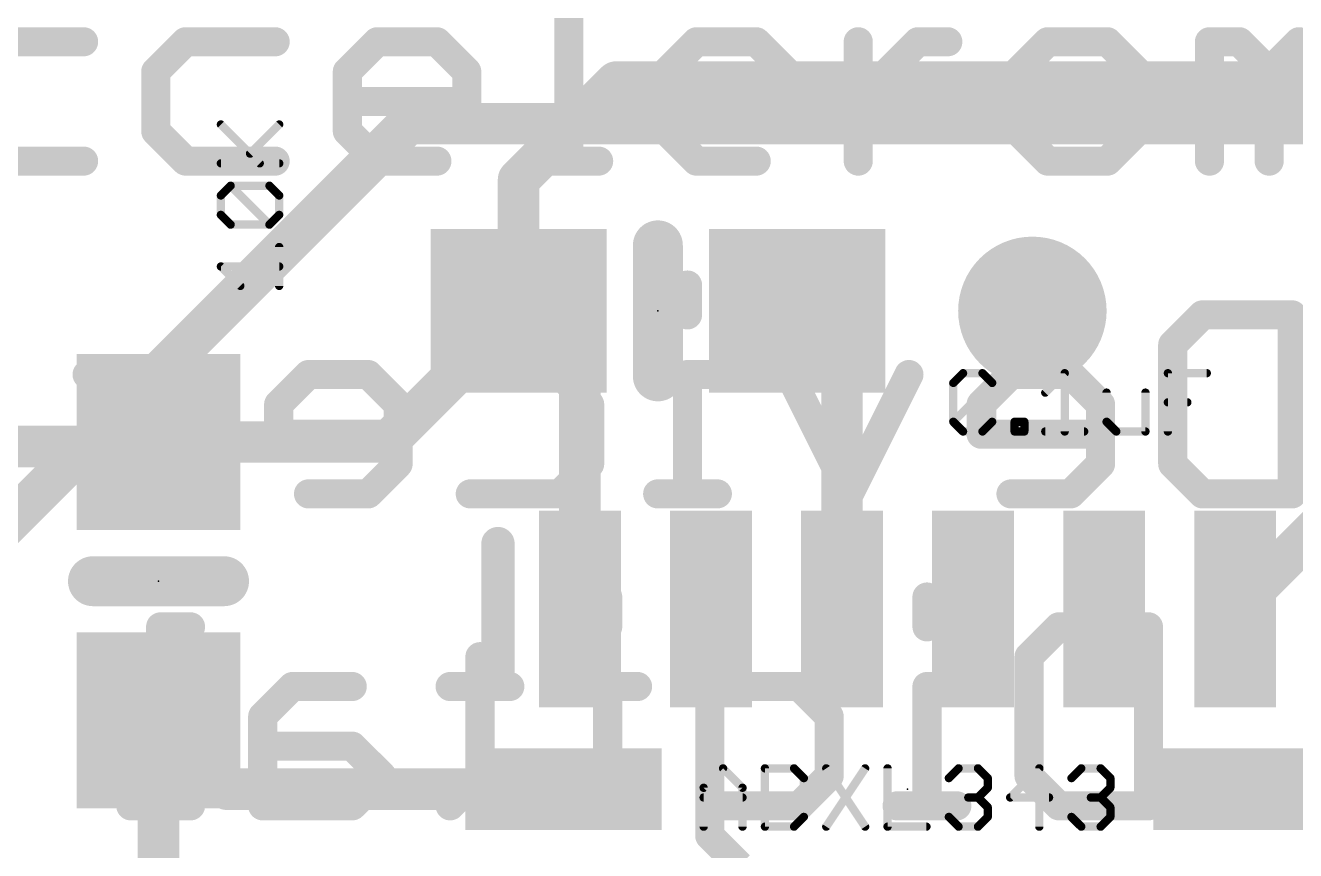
# Model space of a CAD drawing. Extents: x -8.7 to 32.1, y -4.6 to 25.2.
# Drawn here: x 7.32 to 15.07, y 9.79 to 14.82 of the extents above; entities that cross this region are included whole.
import ezdxf

# ---------------------------------------------------------------- set-up
doc = ezdxf.new("R2010")
doc.units = 0
for name, color, linetype in [('1', 12, 'CONTINUOUS'), ('16', 5, 'CONTINUOUS'), ('18', 110, 'CONTINUOUS'), ('21', 40, 'CONTINUOUS'), ('22', 6, 'CONTINUOUS'), ('23', 53, 'CONTINUOUS'), ('27', 4, 'CONTINUOUS')]:
    doc.layers.add(name, color=color, linetype=linetype)

# ---------------------------------------------------------------- blocks, each defined once
blk = doc.blocks.new('RECT')
blk.add_solid([(-0.5, -0.5), (0.5, -0.5), (-0.5, 0.5), (0.5, 0.5)])
blk = doc.blocks.new('ROUNDV')
at = {"const_width": 0.5}
blk.add_lwpolyline([(0, -0.25, 1), (0, 0.25, 1), (0, -0.25)], format="xyb", dxfattribs=at)

msp = doc.modelspace()

# ---------------------------------------------------------------- linework, layer by layer
at = {"layer": '1', "const_width": 0.254}
for points in [[(10.326, 13.882), (10.922, 14.478)], [(16.256, 14.478), (10.922, 14.478)], [(10.326, 13.081), (10.326, 13.882)], [(9.525, 12.28), (10.326, 13.081)], [(10.7, 12.707), (10.326, 13.081)], [(12.3, 13.081), (12.026, 13.081)], [(12.3, 11.26), (12.3, 13.081)], [(10.7, 11.26), (10.7, 12.707)], [(8.101, 12.253), (8.128, 12.28)], [(8.128, 12.28), (9.525, 12.28)], [(5.969, 12.253), (8.101, 12.253)], [(14.7, 11.26), (15.251, 11.811)], [(8.548, 10.16), (8.128, 10.58)], [(8.128, 8.89), (8.128, 10.58)], [(10.6, 10.16), (8.548, 10.16)], [(14.8, 10.16), (15.494, 10.16)]]:
    msp.add_lwpolyline(points, dxfattribs=at)
at = {"layer": '1', "const_width": 0.127}
for points in [[(10.922, 14.5415, 1), (10.922, 14.4145)], [(10.9669, 14.4331, 1), (10.8771, 14.5229)], [(10.3895, 13.882, 1), (10.2625, 13.882)], [(10.2811, 13.9269, 1), (10.3709, 13.8371)], [(10.3709, 13.1259, 1), (10.2811, 13.0361)], [(10.3709, 13.0361, 1), (10.2811, 13.1259)], [(12.026, 13.1445, 1), (12.026, 13.0175)], [(12.3635, 13.081, 1), (12.2365, 13.081)], [(12.3, 13.0175, 1), (12.3, 13.1445)], [(10.2625, 13.081, 1), (10.3895, 13.081)], [(10.7635, 12.707, 1), (10.6365, 12.707)], [(10.6551, 12.6621, 1), (10.7449, 12.7519)], [(8.128, 12.3435, 1), (8.128, 12.2165)], [(8.1729, 12.2351, 1), (8.0831, 12.3249)], [(9.525, 12.2165, 1), (9.525, 12.3435)], [(8.0561, 12.2979, 1), (8.1459, 12.2081)], [(8.101, 12.1895, 1), (8.101, 12.3165)], [(9.4801, 12.3249, 1), (9.5699, 12.2351)], [(10.6365, 11.26, 1), (10.7635, 11.26)], [(12.2365, 11.26, 1), (12.3635, 11.26)], [(14.6551, 11.3049, 1), (14.7449, 11.2151)], [(8.1729, 10.6249, 1), (8.0831, 10.5351)], [(8.1915, 10.58, 1), (8.0645, 10.58)], [(8.548, 10.2235, 1), (8.548, 10.0965)], [(8.5031, 10.1151, 1), (8.5929, 10.2049)], [(10.6, 10.0965, 1), (10.6, 10.2235)], [(14.8, 10.2235, 1), (14.8, 10.0965)]]:
    msp.add_lwpolyline(points, format="xyb", dxfattribs=at)
at = {"layer": '16', "const_width": 0.254}
for points in [[(6.096, 10.668), (9.652, 14.224)], [(9.652, 14.224), (17.907, 14.224)]]:
    msp.add_lwpolyline(points, dxfattribs=at)
at = {"layer": '16', "const_width": 0.127}
for points in [[(9.652, 14.2875, 1), (9.652, 14.1605)], [(9.6969, 14.1791, 1), (9.6071, 14.2689)]]:
    msp.add_lwpolyline(points, format="xyb", dxfattribs=at)
at = {"layer": '21'}
for points, const_width in [([(10.6323, 15.0885), (10.6323, 13.9954)], 0.1778), ([(7.6707, 14.7242), (7.1241, 14.7242)], 0.1778), ([(8.2935, 14.7242), (8.1113, 14.542)], 0.1778), ([(8.84, 14.7242), (8.2935, 14.7242)], 0.1778), ([(9.2807, 14.542), (9.4629, 14.7242)], 0.1778), ([(9.4629, 14.7242), (9.8273, 14.7242)], 0.1778), ([(9.8273, 14.7242), (10.0094, 14.542)], 0.1778), ([(11.2297, 14.542), (11.4119, 14.7242)], 0.1778), ([(11.4119, 14.7242), (11.7763, 14.7242)], 0.1778), ([(11.7763, 14.7242), (11.9584, 14.542)], 0.1778), ([(12.3991, 13.9954), (12.3991, 14.7242)], 0.1778), ([(12.3991, 14.3598), (12.7635, 14.7242)], 0.1778), ([(12.7635, 14.7242), (12.9457, 14.7242)], 0.1778), ([(13.5558, 14.7242), (13.3736, 14.542)], 0.1778), ([(13.9201, 14.7242), (13.5558, 14.7242)], 0.1778), ([(14.1023, 14.542), (13.9201, 14.7242)], 0.1778), ([(14.543, 13.9954), (14.543, 14.7242)], 0.1778), ([(14.543, 14.7242), (14.7252, 14.7242)], 0.1778), ([(14.7252, 14.7242), (14.9074, 14.542)], 0.1778), ([(14.9074, 14.542), (15.0895, 14.7242)], 0.1778), ([(15.0895, 14.7242), (15.2717, 14.542)], 0.1778), ([(8.1113, 14.542), (8.1113, 14.1776)], 0.1778), ([(9.2807, 14.1776), (9.2807, 14.542)], 0.1778), ([(10.0094, 14.542), (10.0094, 14.3598)], 0.1778), ([(11.2297, 14.1776), (11.2297, 14.542)], 0.1778), ([(11.9584, 14.542), (11.9584, 14.3598)], 0.1778), ([(13.3736, 14.542), (13.3736, 14.1776)], 0.1778), ([(14.1023, 14.1776), (14.1023, 14.542)], 0.1778), ([(14.9074, 14.542), (14.9074, 13.9954)], 0.1778), ([(10.0094, 14.3598), (9.2807, 14.3598)], 0.1778), ([(11.9584, 14.3598), (11.2297, 14.3598)], 0.1778), ([(8.1113, 14.1776), (8.2935, 13.9954)], 0.1778), ([(9.4629, 13.9954), (9.2807, 14.1776)], 0.1778), ([(11.4119, 13.9954), (11.2297, 14.1776)], 0.1778), ([(13.3736, 14.1776), (13.5558, 13.9954)], 0.1778), ([(13.9201, 13.9954), (14.1023, 14.1776)], 0.1778), ([(7.1241, 13.9954), (7.6707, 13.9954)], 0.1778), ([(8.2935, 13.9954), (8.84, 13.9954)], 0.1778), ([(9.8273, 13.9954), (9.4629, 13.9954)], 0.1778), ([(10.4501, 13.9954), (10.8145, 13.9954)], 0.1778), ([(11.7763, 13.9954), (11.4119, 13.9954)], 0.1778), ([(13.5558, 13.9954), (13.9201, 13.9954)], 0.1778), ([(11.176, 13.481), (11.176, 12.681)], 0.3048), ([(10.2, 10.86), (10.2, 11.66)], 0.2032), ([(7.728, 11.43), (8.528, 11.43)], 0.3048)]:
    msp.add_lwpolyline(points, dxfattribs=dict(at, const_width=const_width))
for points, const_width in [([(7.6707, 14.6797, 1), (7.6707, 14.7686)], 0.0889), ([(8.2935, 14.7686, 1), (8.2935, 14.6797)], 0.0889), ([(8.3249, 14.6927, 1), (8.2621, 14.7556)], 0.0889), ([(8.84, 14.6797, 1), (8.84, 14.7686)], 0.0889), ([(9.4629, 14.7686, 1), (9.4629, 14.6797)], 0.0889), ([(9.4943, 14.6927, 1), (9.4315, 14.7556)], 0.0889), ([(9.8587, 14.7556, 1), (9.7958, 14.6927)], 0.0889), ([(9.8273, 14.6797, 1), (9.8273, 14.7686)], 0.0889), ([(11.4119, 14.7686, 1), (11.4119, 14.6797)], 0.0889), ([(11.4433, 14.6927, 1), (11.3804, 14.7556)], 0.0889), ([(11.8077, 14.7556, 1), (11.7448, 14.6927)], 0.0889), ([(11.7763, 14.6797, 1), (11.7763, 14.7686)], 0.0889), ([(12.4435, 14.7242, 1), (12.3546, 14.7242)], 0.0889), ([(12.7635, 14.7686, 1), (12.7635, 14.6797)], 0.0889), ([(12.7949, 14.6927, 1), (12.732, 14.7556)], 0.0889), ([(12.9457, 14.6797, 1), (12.9457, 14.7686)], 0.0889), ([(13.5558, 14.7686, 1), (13.5558, 14.6797)], 0.0889), ([(13.5872, 14.6927, 1), (13.5243, 14.7556)], 0.0889), ([(13.9516, 14.7556, 1), (13.8887, 14.6927)], 0.0889), ([(13.9201, 14.6797, 1), (13.9201, 14.7686)], 0.0889), ([(14.5874, 14.7242, 1), (14.4985, 14.7242)], 0.0889), ([(14.543, 14.7686, 1), (14.543, 14.6797)], 0.0889), ([(14.7566, 14.7556, 1), (14.6937, 14.6927)], 0.0889), ([(14.7252, 14.6797, 1), (14.7252, 14.7686)], 0.0889), ([(15.121, 14.7556, 1), (15.0581, 14.6927)], 0.0889), ([(15.121, 14.6927, 1), (15.0581, 14.7556)], 0.0889), ([(8.1557, 14.542, 1), (8.0668, 14.542)], 0.0889), ([(8.0799, 14.5734, 1), (8.1427, 14.5105)], 0.0889), ([(9.3251, 14.542, 1), (9.2362, 14.542)], 0.0889), ([(9.2493, 14.5734, 1), (9.3121, 14.5105)], 0.0889), ([(10.0539, 14.542, 1), (9.965, 14.542)], 0.0889), ([(9.978, 14.5105, 1), (10.0409, 14.5734)], 0.0889), ([(11.2741, 14.542, 1), (11.1852, 14.542)], 0.0889), ([(11.1983, 14.5734, 1), (11.2611, 14.5105)], 0.0889), ([(12.0029, 14.542, 1), (11.914, 14.542)], 0.0889), ([(11.927, 14.5105, 1), (11.9899, 14.5734)], 0.0889), ([(13.418, 14.542, 1), (13.3291, 14.542)], 0.0889), ([(13.3422, 14.5734, 1), (13.405, 14.5105)], 0.0889), ([(14.1468, 14.542, 1), (14.0579, 14.542)], 0.0889), ([(14.0709, 14.5105, 1), (14.1338, 14.5734)], 0.0889), ([(14.8759, 14.5734, 1), (14.9388, 14.5105)], 0.0889), ([(14.9518, 14.542, 1), (14.8629, 14.542)], 0.0889), ([(14.8759, 14.5105, 1), (14.9388, 14.5734)], 0.0889), ([(9.2807, 14.4042, 1), (9.2807, 14.3153)], 0.0889), ([(10.0094, 14.3153, 1), (10.0094, 14.4042)], 0.0889), ([(11.2297, 14.4042, 1), (11.2297, 14.3153)], 0.0889), ([(11.9584, 14.3153, 1), (11.9584, 14.4042)], 0.0889), ([(12.3677, 14.3912, 1), (12.4305, 14.3283)], 0.0889), ([(9.965, 14.3598, 1), (10.0539, 14.3598)], 0.0889), ([(11.914, 14.3598, 1), (12.0029, 14.3598)], 0.0889), ([(8.1427, 14.209, 1), (8.0799, 14.1462)], 0.0889), ([(9.3121, 14.209, 1), (9.2493, 14.1462)], 0.0889), ([(11.2611, 14.209, 1), (11.1983, 14.1462)], 0.0889), ([(13.405, 14.209, 1), (13.3422, 14.1462)], 0.0889), ([(14.1338, 14.1462, 1), (14.0709, 14.209)], 0.0889), ([(8.0668, 14.1776, 1), (8.1557, 14.1776)], 0.0889), ([(9.2362, 14.1776, 1), (9.3251, 14.1776)], 0.0889), ([(11.1852, 14.1776, 1), (11.2741, 14.1776)], 0.0889), ([(13.3291, 14.1776, 1), (13.418, 14.1776)], 0.0889), ([(14.0579, 14.1776, 1), (14.1468, 14.1776)], 0.0889), ([(7.6707, 13.951, 1), (7.6707, 14.0398)], 0.0889), ([(8.2935, 14.0398, 1), (8.2935, 13.951)], 0.0889), ([(8.2621, 13.964, 1), (8.3249, 14.0268)], 0.0889), ([(8.84, 13.951, 1), (8.84, 14.0398)], 0.0889), ([(9.4629, 14.0398, 1), (9.4629, 13.951)], 0.0889), ([(9.4315, 13.964, 1), (9.4943, 14.0268)], 0.0889), ([(9.8273, 13.951, 1), (9.8273, 14.0398)], 0.0889), ([(10.4501, 14.0398, 1), (10.4501, 13.951)], 0.0889), ([(10.5878, 13.9954, 1), (10.6767, 13.9954)], 0.0889), ([(10.8145, 13.951, 1), (10.8145, 14.0398)], 0.0889), ([(11.4119, 14.0398, 1), (11.4119, 13.951)], 0.0889), ([(11.3804, 13.964, 1), (11.4433, 14.0268)], 0.0889), ([(11.7763, 13.951, 1), (11.7763, 14.0398)], 0.0889), ([(12.3546, 13.9954, 1), (12.4435, 13.9954)], 0.0889), ([(13.5558, 14.0398, 1), (13.5558, 13.951)], 0.0889), ([(13.5243, 13.964, 1), (13.5872, 14.0268)], 0.0889), ([(13.8887, 14.0268, 1), (13.9516, 13.964)], 0.0889), ([(13.9201, 13.951, 1), (13.9201, 14.0398)], 0.0889), ([(14.4985, 13.9954, 1), (14.5874, 13.9954)], 0.0889), ([(14.8629, 13.9954, 1), (14.9518, 13.9954)], 0.0889), ([(11.2522, 13.481, 1), (11.0998, 13.481)], 0.1524), ([(11.0998, 12.681, 1), (11.2522, 12.681)], 0.1524), ([(10.2508, 11.66, 1), (10.1492, 11.66)], 0.1016), ([(7.728, 11.5062, 1), (7.728, 11.3538)], 0.1524), ([(8.528, 11.3538, 1), (8.528, 11.5062)], 0.1524), ([(10.1492, 10.86, 1), (10.2508, 10.86)], 0.1016)]:
    msp.add_lwpolyline(points, format="xyb", dxfattribs=dict(at, const_width=const_width))
at = {"layer": '22', "const_width": 0.1778}
for points in [[(11.357, 13.2387), (11.357, 13.0565)], [(14.3186, 12.8743), (14.5008, 13.0565)], [(14.5008, 13.0565), (15.0474, 13.0565)], [(15.0474, 13.0565), (15.0474, 11.9634)], [(14.3186, 12.1456), (14.3186, 12.8743)], [(8.2386, 12.6922), (7.692, 12.6922)], [(8.4208, 12.51), (8.2386, 12.6922)], [(9.0436, 12.6922), (8.8614, 12.51)], [(9.408, 12.6922), (9.0436, 12.6922)], [(9.5902, 12.51), (9.408, 12.6922)], [(10.0308, 12.6922), (10.5774, 12.6922)], [(10.5774, 12.6922), (10.7596, 12.51)], [(11.5392, 12.6922), (11.357, 12.6922)], [(11.357, 12.6922), (11.357, 11.9634)], [(12.3442, 11.9634), (11.9798, 12.6922)], [(12.7086, 12.6922), (12.3442, 11.9634)], [(13.3314, 12.6922), (13.1492, 12.51)], [(13.6958, 12.6922), (13.3314, 12.6922)], [(13.878, 12.51), (13.6958, 12.6922)], [(8.2386, 12.3278), (8.4208, 12.51)], [(8.8614, 12.51), (8.8614, 12.3278)], [(9.5902, 12.1456), (9.5902, 12.51)], [(10.7596, 12.51), (10.7596, 12.1456)], [(13.1492, 12.51), (13.1492, 12.3278)], [(13.878, 12.1456), (13.878, 12.51)], [(7.692, 12.1456), (7.8742, 12.3278)], [(7.8742, 12.3278), (8.2386, 12.3278)], [(8.8614, 12.3278), (9.5902, 12.3278)], [(13.1492, 12.3278), (13.878, 12.3278)], [(7.8742, 11.9634), (7.692, 12.1456)], [(9.408, 11.9634), (9.5902, 12.1456)], [(10.7596, 12.1456), (10.5774, 11.9634)], [(13.6958, 11.9634), (13.878, 12.1456)], [(14.5008, 11.9634), (14.3186, 12.1456)], [(8.4208, 11.9634), (7.8742, 11.9634)], [(9.0436, 11.9634), (9.408, 11.9634)], [(10.5774, 11.9634), (10.0308, 11.9634)], [(11.5392, 11.9634), (11.1748, 11.9634)], [(13.3314, 11.9634), (13.6958, 11.9634)], [(15.0474, 11.9634), (14.5008, 11.9634)], [(10.8697, 11.3337), (10.8697, 11.1515)], [(12.8187, 11.3337), (12.8187, 11.1515)], [(8.3233, 11.1515), (8.1411, 11.1515)], [(8.1411, 11.1515), (8.1411, 10.0584)], [(13.4416, 10.9693), (13.6238, 11.1515)], [(13.6238, 11.1515), (14.1703, 11.1515)], [(14.1703, 11.1515), (14.1703, 10.0584)], [(10.0901, 10.9693), (10.0901, 10.2406)], [(13.4416, 10.2406), (13.4416, 10.9693)], [(8.9462, 10.7872), (8.764, 10.605)], [(9.3105, 10.7872), (8.9462, 10.7872)], [(10.2723, 10.7872), (9.908, 10.7872)], [(11.0519, 10.7872), (10.8697, 10.7872)], [(10.8697, 10.7872), (10.8697, 10.0584)], [(11.4926, 9.8762), (11.4926, 10.7872)], [(11.4926, 10.7872), (12.0391, 10.7872)], [(12.0391, 10.7872), (12.2213, 10.605)], [(13.0009, 10.7872), (12.8187, 10.7872)], [(12.8187, 10.7872), (12.8187, 10.0584)], [(8.764, 10.605), (8.764, 10.0584)], [(12.2213, 10.605), (12.2213, 10.2406)], [(9.3105, 10.4228), (8.764, 10.4228)], [(9.4927, 10.2406), (9.3105, 10.4228)], [(9.3105, 10.0584), (9.4927, 10.2406)], [(10.0901, 10.2406), (9.908, 10.0584)], [(12.2213, 10.2406), (12.0391, 10.0584)], [(13.6238, 10.0584), (13.4416, 10.2406)], [(8.3233, 10.0584), (7.959, 10.0584)], [(8.764, 10.0584), (9.3105, 10.0584)], [(11.0519, 10.0584), (10.6876, 10.0584)], [(12.0391, 10.0584), (11.4926, 10.0584)], [(13.0009, 10.0584), (12.6365, 10.0584)], [(14.1703, 10.0584), (13.6238, 10.0584)], [(11.6748, 9.694), (11.4926, 9.8762)]]:
    msp.add_lwpolyline(points, dxfattribs=at)
at = {"layer": '22', "const_width": 0.0889}
for points in [[(11.4014, 13.2387, 1), (11.3125, 13.2387)], [(14.5008, 13.101, 1), (14.5008, 13.0121)], [(14.5322, 13.0251, 1), (14.4694, 13.088)], [(15.0918, 13.0565, 1), (15.0029, 13.0565)], [(15.0474, 13.0121, 1), (15.0474, 13.101)], [(11.3125, 13.0565, 1), (11.4014, 13.0565)], [(14.2872, 12.9058, 1), (14.35, 12.8429)], [(14.3631, 12.8743, 1), (14.2742, 12.8743)], [(7.692, 12.7366, 1), (7.692, 12.6477)], [(8.27, 12.7236, 1), (8.2072, 12.6607)], [(8.2386, 12.6477, 1), (8.2386, 12.7366)], [(9.0436, 12.7366, 1), (9.0436, 12.6477)], [(9.075, 12.6607, 1), (9.0122, 12.7236)], [(9.4394, 12.7236, 1), (9.3766, 12.6607)], [(9.408, 12.6477, 1), (9.408, 12.7366)], [(10.0308, 12.7366, 1), (10.0308, 12.6477)], [(10.6088, 12.7236, 1), (10.546, 12.6607)], [(10.5774, 12.6477, 1), (10.5774, 12.7366)], [(11.4014, 12.6922, 1), (11.3125, 12.6922)], [(11.357, 12.7366, 1), (11.357, 12.6477)], [(11.5392, 12.6477, 1), (11.5392, 12.7366)], [(12.0196, 12.712, 1), (11.9401, 12.6723)], [(12.7483, 12.6723, 1), (12.6688, 12.712)], [(13.3314, 12.7366, 1), (13.3314, 12.6477)], [(13.3628, 12.6607, 1), (13.3, 12.7236)], [(13.7272, 12.7236, 1), (13.6644, 12.6607)], [(13.6958, 12.6477, 1), (13.6958, 12.7366)], [(8.4522, 12.4785, 1), (8.3894, 12.5414)], [(8.3894, 12.4785, 1), (8.4522, 12.5414)], [(8.83, 12.5414, 1), (8.8929, 12.4785)], [(8.9059, 12.51, 1), (8.817, 12.51)], [(9.6346, 12.51, 1), (9.5457, 12.51)], [(9.5588, 12.4785, 1), (9.6216, 12.5414)], [(10.804, 12.51, 1), (10.7151, 12.51)], [(10.7282, 12.4785, 1), (10.791, 12.5414)], [(13.1937, 12.51, 1), (13.1048, 12.51)], [(13.1178, 12.5414, 1), (13.1806, 12.4785)], [(13.9224, 12.51, 1), (13.8335, 12.51)], [(13.8465, 12.4785, 1), (13.9094, 12.5414)], [(7.8742, 12.3722, 1), (7.8742, 12.2833)], [(7.9057, 12.2963, 1), (7.8428, 12.3592)], [(8.2386, 12.2833, 1), (8.2386, 12.3722)], [(8.8614, 12.3722, 1), (8.8614, 12.2833)], [(9.5902, 12.2833, 1), (9.5902, 12.3722)], [(13.1492, 12.3722, 1), (13.1492, 12.2833)], [(13.878, 12.2833, 1), (13.878, 12.3722)], [(8.2072, 12.3592, 1), (8.27, 12.2963)], [(8.817, 12.3278, 1), (8.9059, 12.3278)], [(13.1048, 12.3278, 1), (13.1937, 12.3278)], [(7.7235, 12.177, 1), (7.6606, 12.1142)], [(7.6606, 12.177, 1), (7.7235, 12.1142)], [(9.5457, 12.1456, 1), (9.6346, 12.1456)], [(9.6216, 12.1142, 1), (9.5588, 12.177)], [(10.7151, 12.1456, 1), (10.804, 12.1456)], [(10.791, 12.1142, 1), (10.7282, 12.177)], [(13.8335, 12.1456, 1), (13.9224, 12.1456)], [(13.9094, 12.1142, 1), (13.8465, 12.177)], [(14.35, 12.177, 1), (14.2872, 12.1142)], [(14.2742, 12.1456, 1), (14.3631, 12.1456)], [(7.8742, 12.0078, 1), (7.8742, 11.919)], [(7.8428, 11.932, 1), (7.9057, 11.9948)], [(8.4208, 11.919, 1), (8.4208, 12.0078)], [(9.0436, 12.0078, 1), (9.0436, 11.919)], [(9.3766, 11.9948, 1), (9.4394, 11.932)], [(9.408, 11.919, 1), (9.408, 12.0078)], [(10.0308, 12.0078, 1), (10.0308, 11.919)], [(10.546, 11.9948, 1), (10.6088, 11.932)], [(10.5774, 11.919, 1), (10.5774, 12.0078)], [(11.1748, 12.0078, 1), (11.1748, 11.919)], [(11.5392, 11.919, 1), (11.5392, 12.0078)], [(12.3044, 11.9833, 1), (12.384, 11.9435)], [(12.3044, 11.9435, 1), (12.384, 11.9833)], [(13.3314, 12.0078, 1), (13.3314, 11.919)], [(13.6644, 11.9948, 1), (13.7272, 11.932)], [(13.6958, 11.919, 1), (13.6958, 12.0078)], [(14.5008, 12.0078, 1), (14.5008, 11.919)], [(14.4694, 11.932, 1), (14.5322, 11.9948)], [(15.0474, 11.919, 1), (15.0474, 12.0078)], [(11.3125, 11.9634, 1), (11.4014, 11.9634)], [(15.0029, 11.9634, 1), (15.0918, 11.9634)], [(10.9142, 11.3337, 1), (10.8253, 11.3337)], [(12.8632, 11.3337, 1), (12.7743, 11.3337)], [(8.1411, 11.196, 1), (8.1411, 11.1071)], [(8.1856, 11.1515, 1), (8.0967, 11.1515)], [(8.3233, 11.1071, 1), (8.3233, 11.196)], [(10.8253, 11.1515, 1), (10.9142, 11.1515)], [(12.7743, 11.1515, 1), (12.8632, 11.1515)], [(13.6238, 11.196, 1), (13.6238, 11.1071)], [(13.6552, 11.1201, 1), (13.5923, 11.183)], [(14.2148, 11.1515, 1), (14.1259, 11.1515)], [(14.1703, 11.1071, 1), (14.1703, 11.196)], [(10.1346, 10.9693, 1), (10.0457, 10.9693)], [(13.486, 10.9693, 1), (13.3971, 10.9693)], [(13.4101, 11.0008, 1), (13.473, 10.9379)], [(8.9462, 10.8316, 1), (8.9462, 10.7427)], [(8.9776, 10.7557, 1), (8.9147, 10.8186)], [(9.3105, 10.7427, 1), (9.3105, 10.8316)], [(9.908, 10.8316, 1), (9.908, 10.7427)], [(10.2723, 10.7427, 1), (10.2723, 10.8316)], [(10.8697, 10.8316, 1), (10.8697, 10.7427)], [(10.9142, 10.7872, 1), (10.8253, 10.7872)], [(11.0519, 10.7427, 1), (11.0519, 10.8316)], [(11.537, 10.7872, 1), (11.4481, 10.7872)], [(11.4926, 10.8316, 1), (11.4926, 10.7427)], [(12.0706, 10.8186, 1), (12.0077, 10.7557)], [(12.0391, 10.7427, 1), (12.0391, 10.8316)], [(12.8187, 10.8316, 1), (12.8187, 10.7427)], [(12.8632, 10.7872, 1), (12.7743, 10.7872)], [(13.0009, 10.7427, 1), (13.0009, 10.8316)], [(8.8084, 10.605, 1), (8.7195, 10.605)], [(8.7326, 10.6364, 1), (8.7954, 10.5735)], [(12.2658, 10.605, 1), (12.1769, 10.605)], [(12.1899, 10.5735, 1), (12.2528, 10.6364)], [(8.764, 10.4672, 1), (8.764, 10.3783)], [(9.342, 10.4542, 1), (9.2791, 10.3913)], [(9.3105, 10.3783, 1), (9.3105, 10.4672)], [(9.5242, 10.2092, 1), (9.4613, 10.272)], [(9.4613, 10.2092, 1), (9.5242, 10.272)], [(10.1216, 10.2092, 1), (10.0587, 10.272)], [(12.2528, 10.2092, 1), (12.1899, 10.272)], [(13.473, 10.272, 1), (13.4101, 10.2092)], [(10.0457, 10.2406, 1), (10.1346, 10.2406)], [(12.1769, 10.2406, 1), (12.2658, 10.2406)], [(13.3971, 10.2406, 1), (13.486, 10.2406)], [(7.959, 10.1029, 1), (7.959, 10.014)], [(8.0967, 10.0584, 1), (8.1856, 10.0584)], [(8.3233, 10.014, 1), (8.3233, 10.1029)], [(8.764, 10.1029, 1), (8.764, 10.014)], [(8.7195, 10.0584, 1), (8.8084, 10.0584)], [(9.2791, 10.0898, 1), (9.342, 10.027)], [(9.3105, 10.014, 1), (9.3105, 10.1029)], [(9.8765, 10.0898, 1), (9.9394, 10.027)], [(10.6876, 10.1029, 1), (10.6876, 10.014)], [(10.8253, 10.0584, 1), (10.9142, 10.0584)], [(11.0519, 10.014, 1), (11.0519, 10.1029)], [(11.4926, 10.1029, 1), (11.4926, 10.014)], [(12.0077, 10.0898, 1), (12.0706, 10.027)], [(12.0391, 10.014, 1), (12.0391, 10.1029)], [(12.6365, 10.1029, 1), (12.6365, 10.014)], [(12.7743, 10.0584, 1), (12.8632, 10.0584)], [(13.0009, 10.014, 1), (13.0009, 10.1029)], [(13.6238, 10.1029, 1), (13.6238, 10.014)], [(13.5923, 10.027, 1), (13.6552, 10.0898)], [(14.1259, 10.0584, 1), (14.2148, 10.0584)], [(14.1703, 10.014, 1), (14.1703, 10.1029)], [(11.524, 9.9076, 1), (11.4611, 9.8448)], [(11.4481, 9.8762, 1), (11.537, 9.8762)]]:
    msp.add_lwpolyline(points, format="xyb", dxfattribs=at)
at = {"layer": '23'}
for p in [(11.176, 13.081), (8.128, 11.43), (12.7, 10.16)]:
    msp.add_point(p, dxfattribs=at)
at = {"layer": '27', "const_width": 0.0508}
for points in [[(8.746, 13.9818), (8.5087, 14.2191)], [(8.6867, 14.0411), (8.8646, 14.2191)], [(8.5087, 13.9818), (8.8646, 13.9818)], [(8.5087, 13.7856), (8.568, 13.8449)], [(8.5087, 13.6669), (8.5087, 13.7856)], [(8.568, 13.8449), (8.8053, 13.8449)], [(8.8053, 13.6076), (8.568, 13.8449)], [(8.8053, 13.8449), (8.8646, 13.7856)], [(8.8646, 13.7856), (8.8646, 13.6669)], [(8.568, 13.6076), (8.5087, 13.6669)], [(8.8646, 13.6669), (8.8053, 13.6076)], [(8.8053, 13.6076), (8.568, 13.6076)], [(8.8646, 13.2334), (8.8646, 13.4707)], [(8.6273, 13.2334), (8.5087, 13.352)], [(8.5087, 13.352), (8.8646, 13.352)], [(12.9794, 12.641), (13.0387, 12.7003)], [(13.0387, 12.7003), (13.1574, 12.7003)], [(13.1574, 12.7003), (13.2167, 12.641)], [(13.5407, 12.5817), (13.6593, 12.7003)], [(13.6593, 12.7003), (13.6593, 12.3444)], [(14.2891, 12.3444), (14.2891, 12.7003)], [(14.2891, 12.7003), (14.5264, 12.7003)], [(12.9794, 12.4037), (12.9794, 12.641)], [(12.9794, 12.4037), (13.2167, 12.641)], [(13.2167, 12.641), (13.2167, 12.4037)], [(13.9149, 12.5817), (13.9149, 12.4037)], [(14.1522, 12.3444), (14.1522, 12.5817)], [(14.2891, 12.5224), (14.4078, 12.5224)], [(13.0387, 12.3444), (12.9794, 12.4037)], [(13.2167, 12.4037), (13.1574, 12.3444)], [(13.3536, 12.3444), (13.3536, 12.4037)], [(13.3536, 12.4037), (13.4129, 12.4037)], [(13.4129, 12.4037), (13.4129, 12.3444)], [(13.9149, 12.4037), (13.9742, 12.3444)], [(13.1574, 12.3444), (13.0387, 12.3444)], [(13.4129, 12.3444), (13.3536, 12.3444)], [(13.5407, 12.3444), (13.778, 12.3444)], [(13.9742, 12.3444), (14.1522, 12.3444)], [(11.4554, 10.1687), (11.574, 10.2873)], [(11.574, 10.2873), (11.6927, 10.1687)], [(11.8296, 10.2873), (11.8296, 9.9314)], [(12.0076, 10.2873), (11.8296, 10.2873)], [(12.0669, 10.228), (12.0076, 10.2873)], [(12.2038, 10.2873), (12.4411, 9.9314)], [(12.4411, 10.2873), (12.2038, 9.9314)], [(12.578, 10.2873), (12.578, 9.9314)], [(12.9522, 10.228), (13.0115, 10.2873)], [(13.0115, 10.2873), (13.1302, 10.2873)], [(13.1302, 10.2873), (13.1895, 10.228)], [(13.5044, 10.2873), (13.3264, 10.1094)], [(13.5044, 9.9314), (13.5044, 10.2873)], [(13.7006, 10.228), (13.76, 10.2873)], [(13.76, 10.2873), (13.8786, 10.2873)], [(13.8786, 10.2873), (13.9379, 10.228)], [(12.0669, 9.9907), (12.0669, 10.228)], [(13.1895, 10.228), (13.1895, 10.1687)], [(13.9379, 10.228), (13.9379, 10.1687)], [(11.4554, 9.9314), (11.4554, 10.1687)], [(11.6927, 10.1687), (11.6927, 9.9314)], [(13.1895, 10.1687), (13.1302, 10.1094)], [(13.9379, 10.1687), (13.8786, 10.1094)], [(11.4554, 10.1094), (11.6927, 10.1094)], [(13.1302, 10.1094), (13.0709, 10.1094)], [(13.1302, 10.1094), (13.1895, 10.05)], [(13.3264, 10.1094), (13.5637, 10.1094)], [(13.8786, 10.1094), (13.8193, 10.1094)], [(13.8786, 10.1094), (13.9379, 10.05)], [(12.0076, 9.9314), (12.0669, 9.9907)], [(13.0115, 9.9314), (12.9522, 9.9907)], [(13.1895, 9.9907), (13.1302, 9.9314)], [(13.1895, 10.05), (13.1895, 9.9907)], [(13.76, 9.9314), (13.7006, 9.9907)], [(13.9379, 9.9907), (13.8786, 9.9314)], [(13.9379, 10.05), (13.9379, 9.9907)], [(11.8296, 9.9314), (12.0076, 9.9314)], [(12.578, 9.9314), (12.8153, 9.9314)], [(13.1302, 9.9314), (13.0115, 9.9314)], [(13.8786, 9.9314), (13.76, 9.9314)]]:
    msp.add_lwpolyline(points, dxfattribs=at)
at = {"layer": '27', "const_width": 0.0254}
for points in [[(8.5177, 14.2281, 1), (8.4997, 14.2101)], [(8.8736, 14.2101, 1), (8.8556, 14.2281)], [(8.6777, 14.0501, 1), (8.6956, 14.0321)], [(8.5087, 13.9945, 1), (8.5087, 13.9691)], [(8.737, 13.9728, 1), (8.7549, 13.9908)], [(8.8646, 13.9691, 1), (8.8646, 13.9945)], [(8.5214, 13.7856, 1), (8.496, 13.7856)], [(8.4997, 13.7945, 1), (8.5177, 13.7766)], [(8.568, 13.8576, 1), (8.568, 13.8322)], [(8.577, 13.8539, 1), (8.559, 13.8359)], [(8.577, 13.8359, 1), (8.559, 13.8539)], [(8.8143, 13.8539, 1), (8.7963, 13.8359)], [(8.8053, 13.8322, 1), (8.8053, 13.8576)], [(8.8773, 13.7856, 1), (8.8519, 13.7856)], [(8.8556, 13.7766, 1), (8.8736, 13.7945)], [(8.5177, 13.6759, 1), (8.4997, 13.6579)], [(8.496, 13.6669, 1), (8.5214, 13.6669)], [(8.8519, 13.6669, 1), (8.8773, 13.6669)], [(8.8736, 13.6579, 1), (8.8556, 13.6759)], [(8.568, 13.6203, 1), (8.568, 13.5949)], [(8.559, 13.5986, 1), (8.577, 13.6166)], [(8.7963, 13.6166, 1), (8.8143, 13.5986)], [(8.7963, 13.5986, 1), (8.8143, 13.6166)], [(8.8053, 13.5949, 1), (8.8053, 13.6203)], [(8.8773, 13.4707, 1), (8.8519, 13.4707)], [(8.5177, 13.361, 1), (8.4997, 13.3431)], [(8.5087, 13.3647, 1), (8.5087, 13.3393)], [(8.8646, 13.3393, 1), (8.8646, 13.3647)], [(8.6184, 13.2244, 1), (8.6363, 13.2424)], [(8.8519, 13.2334, 1), (8.8773, 13.2334)], [(13.0387, 12.713, 1), (13.0387, 12.6876)], [(13.0477, 12.6913, 1), (13.0297, 12.7093)], [(13.1663, 12.7093, 1), (13.1484, 12.6913)], [(13.1574, 12.6876, 1), (13.1574, 12.713)], [(13.672, 12.7003, 1), (13.6466, 12.7003)], [(13.6683, 12.6913, 1), (13.6504, 12.7093)], [(14.3018, 12.7003, 1), (14.2764, 12.7003)], [(14.2891, 12.713, 1), (14.2891, 12.6876)], [(14.5264, 12.6876, 1), (14.5264, 12.713)], [(12.9921, 12.641, 1), (12.9667, 12.641)], [(12.9704, 12.65, 1), (12.9884, 12.632)], [(13.2294, 12.641, 1), (13.204, 12.641)], [(13.2256, 12.632, 1), (13.2077, 12.65)], [(13.2077, 12.632, 1), (13.2256, 12.65)], [(13.5317, 12.5906, 1), (13.5497, 12.5727)], [(13.9276, 12.5817, 1), (13.9022, 12.5817)], [(14.1649, 12.5817, 1), (14.1395, 12.5817)], [(14.2891, 12.5351, 1), (14.2891, 12.5097)], [(14.4078, 12.5097, 1), (14.4078, 12.5351)], [(12.9884, 12.4127, 1), (12.9704, 12.3947)], [(12.9704, 12.4127, 1), (12.9884, 12.3947)], [(12.9667, 12.4037, 1), (12.9921, 12.4037)], [(13.204, 12.4037, 1), (13.2294, 12.4037)], [(13.2256, 12.3947, 1), (13.2077, 12.4127)], [(13.3663, 12.4037, 1), (13.3409, 12.4037)], [(13.3536, 12.4164, 1), (13.3536, 12.391)], [(13.4256, 12.4037, 1), (13.4002, 12.4037)], [(13.4129, 12.391, 1), (13.4129, 12.4164)], [(13.9239, 12.4127, 1), (13.9059, 12.3947)], [(13.9022, 12.4037, 1), (13.9276, 12.4037)], [(13.0387, 12.3571, 1), (13.0387, 12.3317)], [(13.0297, 12.3354, 1), (13.0477, 12.3534)], [(13.1484, 12.3534, 1), (13.1663, 12.3354)], [(13.1574, 12.3317, 1), (13.1574, 12.3571)], [(13.3536, 12.3571, 1), (13.3536, 12.3317)], [(13.3409, 12.3444, 1), (13.3663, 12.3444)], [(13.4002, 12.3444, 1), (13.4256, 12.3444)], [(13.4129, 12.3317, 1), (13.4129, 12.3571)], [(13.5407, 12.3571, 1), (13.5407, 12.3317)], [(13.6466, 12.3444, 1), (13.672, 12.3444)], [(13.778, 12.3317, 1), (13.778, 12.3571)], [(13.9742, 12.3571, 1), (13.9742, 12.3317)], [(13.9653, 12.3354, 1), (13.9832, 12.3534)], [(14.1395, 12.3444, 1), (14.1649, 12.3444)], [(14.1522, 12.3317, 1), (14.1522, 12.3571)], [(14.2764, 12.3444, 1), (14.3018, 12.3444)], [(11.583, 10.2963, 1), (11.5651, 10.2783)], [(11.583, 10.2783, 1), (11.5651, 10.2963)], [(11.8423, 10.2873, 1), (11.8169, 10.2873)], [(11.8296, 10.3, 1), (11.8296, 10.2746)], [(12.0165, 10.2963, 1), (11.9986, 10.2783)], [(12.0076, 10.2746, 1), (12.0076, 10.3)], [(12.2144, 10.2943, 1), (12.1932, 10.2803)], [(12.4516, 10.2803, 1), (12.4305, 10.2943)], [(12.5907, 10.2873, 1), (12.5653, 10.2873)], [(13.0115, 10.3, 1), (13.0115, 10.2746)], [(13.0205, 10.2783, 1), (13.0026, 10.2963)], [(13.1392, 10.2963, 1), (13.1212, 10.2783)], [(13.1302, 10.2746, 1), (13.1302, 10.3)], [(13.5171, 10.2873, 1), (13.4917, 10.2873)], [(13.5134, 10.2783, 1), (13.4954, 10.2963)], [(13.76, 10.3, 1), (13.76, 10.2746)], [(13.7689, 10.2783, 1), (13.751, 10.2963)], [(13.8876, 10.2963, 1), (13.8696, 10.2783)], [(13.8786, 10.2746, 1), (13.8786, 10.3)], [(12.0796, 10.228, 1), (12.0542, 10.228)], [(12.0579, 10.219, 1), (12.0759, 10.237)], [(12.9432, 10.237, 1), (12.9612, 10.219)], [(13.2022, 10.228, 1), (13.1768, 10.228)], [(13.1805, 10.219, 1), (13.1985, 10.237)], [(13.6917, 10.237, 1), (13.7096, 10.219)], [(13.9506, 10.228, 1), (13.9252, 10.228)], [(13.9289, 10.219, 1), (13.9469, 10.237)], [(11.4681, 10.1687, 1), (11.4427, 10.1687)], [(11.4464, 10.1776, 1), (11.4644, 10.1597)], [(11.7054, 10.1687, 1), (11.68, 10.1687)], [(11.6837, 10.1597, 1), (11.7016, 10.1776)], [(13.1768, 10.1687, 1), (13.2022, 10.1687)], [(13.1985, 10.1597, 1), (13.1805, 10.1776)], [(13.9252, 10.1687, 1), (13.9506, 10.1687)], [(13.9469, 10.1597, 1), (13.9289, 10.1776)], [(11.4554, 10.1221, 1), (11.4554, 10.0967)], [(11.6927, 10.0967, 1), (11.6927, 10.1221)], [(13.0709, 10.1221, 1), (13.0709, 10.0967)], [(13.1392, 10.1183, 1), (13.1212, 10.1004)], [(13.1212, 10.1183, 1), (13.1392, 10.1004)], [(13.1302, 10.0967, 1), (13.1302, 10.1221)], [(13.3264, 10.1221, 1), (13.3264, 10.0967)], [(13.3175, 10.1183, 1), (13.3354, 10.1004)], [(13.5637, 10.0967, 1), (13.5637, 10.1221)], [(13.8193, 10.1221, 1), (13.8193, 10.0967)], [(13.8876, 10.1183, 1), (13.8696, 10.1004)], [(13.8696, 10.1183, 1), (13.8876, 10.1004)], [(13.8786, 10.0967, 1), (13.8786, 10.1221)], [(12.0542, 9.9907, 1), (12.0796, 9.9907)], [(12.0759, 9.9817, 1), (12.0579, 9.9997)], [(12.9612, 9.9997, 1), (12.9432, 9.9817)], [(13.2022, 10.05, 1), (13.1768, 10.05)], [(13.1768, 9.9907, 1), (13.2022, 9.9907)], [(13.1805, 10.0411, 1), (13.1985, 10.059)], [(13.1985, 9.9817, 1), (13.1805, 9.9997)], [(13.7096, 9.9997, 1), (13.6917, 9.9817)], [(13.9506, 10.05, 1), (13.9252, 10.05)], [(13.9252, 9.9907, 1), (13.9506, 9.9907)], [(13.9289, 10.0411, 1), (13.9469, 10.059)], [(13.9469, 9.9817, 1), (13.9289, 9.9997)], [(11.4427, 9.9314, 1), (11.4681, 9.9314)], [(11.68, 9.9314, 1), (11.7054, 9.9314)], [(11.8296, 9.9441, 1), (11.8296, 9.9187)], [(11.8169, 9.9314, 1), (11.8423, 9.9314)], [(11.9986, 9.9404, 1), (12.0165, 9.9224)], [(12.0076, 9.9187, 1), (12.0076, 9.9441)], [(12.1932, 9.9384, 1), (12.2144, 9.9244)], [(12.4305, 9.9244, 1), (12.4516, 9.9384)], [(12.578, 9.9441, 1), (12.578, 9.9187)], [(12.5653, 9.9314, 1), (12.5907, 9.9314)], [(12.8153, 9.9187, 1), (12.8153, 9.9441)], [(13.0115, 9.9441, 1), (13.0115, 9.9187)], [(13.0026, 9.9224, 1), (13.0205, 9.9404)], [(13.1212, 9.9404, 1), (13.1392, 9.9224)], [(13.1302, 9.9187, 1), (13.1302, 9.9441)], [(13.4917, 9.9314, 1), (13.5171, 9.9314)], [(13.76, 9.9441, 1), (13.76, 9.9187)], [(13.751, 9.9224, 1), (13.7689, 9.9404)], [(13.8696, 9.9404, 1), (13.8876, 9.9224)], [(13.8786, 9.9187, 1), (13.8786, 9.9441)]]:
    msp.add_lwpolyline(points, format="xyb", dxfattribs=at)

# ---------------------------------------------------------------- block references
at = {"layer": '1', "xscale": 1.075}
for p in [(10.326, 13.081), (12.026, 13.081)]:
    msp.add_blockref('RECT', p, dxfattribs=at)
at = {"layer": '1', "xscale": 1.075, "rotation": 90}
for p in [(8.128, 12.28), (8.128, 10.58)]:
    msp.add_blockref('RECT', p, dxfattribs=at)
at = {"layer": '1', "xscale": 0.5, "yscale": 1.2}
for p, rotation in [((10.7, 11.26), 180), ((11.5, 11.26), 180), ((12.3, 11.26), 180), ((13.1, 11.26), 180), ((13.9, 11.26), 180), ((10.6, 10.16), 270), ((14.8, 10.16), 90)]:
    msp.add_blockref('RECT', p, dxfattribs=dict(at, rotation=rotation))
msp.add_blockref('RECT', (14.7, 11.26), dxfattribs=at)
at = {"layer": '18', "xscale": 0.9064, "yscale": 0.9064}
msp.add_blockref('ROUNDV', (13.462, 13.081), dxfattribs=at)
msp.add_blockref('ROUNDV', (13.462, 13.081), dxfattribs=at)

doc.saveas('drawing.dxf')
